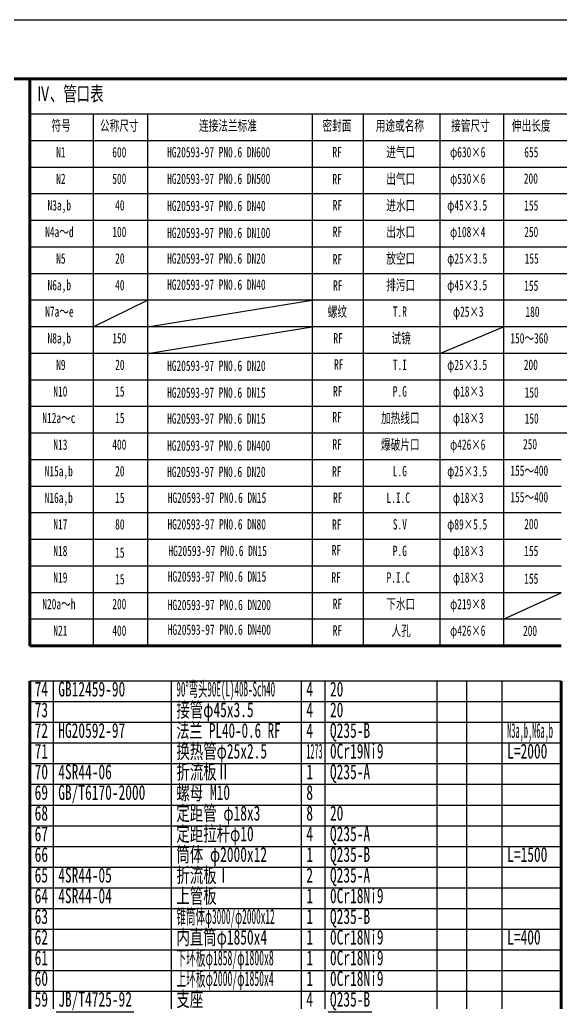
# Model space of a CAD drawing. Header units: millimetres. Extents: x -8410 to 8410, y -5940 to 5940.
# Drawn here: x 742 to 4410, y -721 to 5940 of the extents above; entities that cross this region are included whole.
import ezdxf

# ---------------------------------------------------------------- set-up
doc = ezdxf.new("R2010")
doc.units = ezdxf.units.MM
for name, color, linetype, lineweight in [('CAXA0', 7, 'Continuous', 70), ('CAXA3', 7, 'Continuous', 25), ('CAXA4', 3, 'Continuous', 25)]:
    doc.layers.add(name, color=color, linetype=linetype, lineweight=lineweight)
doc.styles.add('TextStyle12', font='', dxfattribs={"width": 0.46095})
doc.styles.add('TextStyle20', font='', dxfattribs={"width": 0.483172})
doc.styles.add('TextStyle21', font='', dxfattribs={"width": 0.36617})
doc.styles.add('TextStyle22', font='', dxfattribs={"width": 0.394941})
doc.styles.add('TextStyle3', font='', dxfattribs={"width": 0.449806})
doc.styles.add('TextStyle4', font='', dxfattribs={"width": 0.648229})
doc.styles.add('标准', font='', dxfattribs={"width": 0.667})
doc.styles.get('TextStyle12').set_extended_font_data('FangSong_GB2312')
doc.styles.get('TextStyle20').set_extended_font_data('FangSong_GB2312')
doc.styles.get('TextStyle21').set_extended_font_data('FangSong_GB2312')
doc.styles.get('TextStyle22').set_extended_font_data('FangSong_GB2312')
doc.styles.get('TextStyle3').set_extended_font_data('FangSong_GB2312')
doc.styles.get('TextStyle4').set_extended_font_data('FangSong_GB2312')
doc.styles.get('标准').set_extended_font_data('FangSong_GB2312')

# ---------------------------------------------------------------- blocks, each defined once
blk = doc.blocks.new('CAXBLOCK179', base_point=(8010, -5540))
at = {"layer": 'CAXA0', "linetype": 'Continuous', "lineweight": 25}
blk.add_line((-8410, 5940), (8410, 5940), dxfattribs=at)
at = {"layer": 'CAXA0', "linetype": 'Continuous', "lineweight": 70}
blk.add_line((8010, 5540), (-8010, 5540), dxfattribs=at)
blk = doc.blocks.new('CAXBLOCK286', base_point=(810, -780))
at = {"layer": 'CAXA3', "color": 0, "linetype": 'Continuous', "lineweight": 25}
for p, q in [((4410, -640), (810, -640)), ((970, -780), (970, -640)), ((1770, -780), (1770, -640)), ((2650, -780), (2650, -640)), ((2810, -780), (2810, -640)), ((3570, -780), (3570, -640)), ((3770, -780), (3770, -640)), ((4010, -780), (4010, -640)), ((4410, -780), (810, -780))]:
    blk.add_line(p, q, dxfattribs=at)
at = {"layer": 'CAXA3', "color": 0, "linetype": 'Continuous', "lineweight": 70}
for p, q in [((810, -780), (810, -640)), ((4410, -780), (4410, -640))]:
    blk.add_line(p, q, dxfattribs=at)
at = {"layer": 'CAXA3', "color": 0, "linetype": 'Continuous', "lineweight": 25, "char_height": 100, "attachment_point": 1, "style": '标准'}
for s, insert in [('\\fFangSong_GB2312|b0|i0|p34;59', (843.2, -643)), ('\\fFangSong_GB2312|b0|i0|p34;JB/T4725-92', (1003.2, -643)), ('\\fFangSong_GB2312|b0|i0|p34;支座', (1803.2, -643)), ('\\fFangSong_GB2312|b0|i0|p34;4', (2683.2, -643)), ('\\fFangSong_GB2312|b0|i0|p34;Q235-B', (2843.2, -643))]:
    blk.add_mtext(s, dxfattribs=dict(at, insert=insert))
blk = doc.blocks.new('CAXBLOCK287', base_point=(810, -640))
at = {"layer": 'CAXA3', "color": 0, "linetype": 'Continuous', "lineweight": 25}
for p, q in [((4410, -500), (810, -500)), ((970, -640), (970, -500)), ((1770, -640), (1770, -500)), ((2650, -640), (2650, -500)), ((2810, -640), (2810, -500)), ((3570, -640), (3570, -500)), ((3770, -640), (3770, -500)), ((4010, -640), (4010, -500)), ((4410, -640), (810, -640))]:
    blk.add_line(p, q, dxfattribs=at)
at = {"layer": 'CAXA3', "color": 0, "linetype": 'Continuous', "lineweight": 70}
for p, q in [((810, -640), (810, -500)), ((4410, -640), (4410, -500))]:
    blk.add_line(p, q, dxfattribs=at)
at = {"layer": 'CAXA3', "color": 0, "linetype": 'Continuous', "lineweight": 25, "char_height": 100, "attachment_point": 1}
for s, insert, style in [('\\fFangSong_GB2312|b0|i0|p34;60', (843.2, -503), '标准'), ('\\fFangSong_GB2312|b0|i0|p34;上环板φ2000/φ1850x4', (1803.2, -503), 'TextStyle20'), ('\\fFangSong_GB2312|b0|i0|p34;1', (2683.2, -503), '标准'), ('\\fFangSong_GB2312|b0|i0|p34;0Cr18Ni9', (2843.2, -503), '标准')]:
    blk.add_mtext(s, dxfattribs=dict(at, insert=insert, style=style))
blk = doc.blocks.new('CAXBLOCK288', base_point=(810, -500))
at = {"layer": 'CAXA3', "color": 0, "linetype": 'Continuous', "lineweight": 25}
for p, q in [((4410, -360), (810, -360)), ((970, -500), (970, -360)), ((1770, -500), (1770, -360)), ((2650, -500), (2650, -360)), ((2810, -500), (2810, -360)), ((3570, -500), (3570, -360)), ((3770, -500), (3770, -360)), ((4010, -500), (4010, -360)), ((4410, -500), (810, -500))]:
    blk.add_line(p, q, dxfattribs=at)
at = {"layer": 'CAXA3', "color": 0, "linetype": 'Continuous', "lineweight": 70}
for p, q in [((810, -500), (810, -360)), ((4410, -500), (4410, -360))]:
    blk.add_line(p, q, dxfattribs=at)
at = {"layer": 'CAXA3', "color": 0, "linetype": 'Continuous', "lineweight": 25, "char_height": 100, "attachment_point": 1}
for s, insert, style in [('\\fFangSong_GB2312|b0|i0|p34;61', (843.2, -363), '标准'), ('\\fFangSong_GB2312|b0|i0|p34;下环板φ1858/φ1800x8', (1803.2, -363), 'TextStyle20'), ('\\fFangSong_GB2312|b0|i0|p34;1', (2683.2, -363), '标准'), ('\\fFangSong_GB2312|b0|i0|p34;0Cr18Ni9', (2843.2, -363), '标准')]:
    blk.add_mtext(s, dxfattribs=dict(at, insert=insert, style=style))
blk = doc.blocks.new('CAXBLOCK289', base_point=(810, -360))
at = {"layer": 'CAXA3', "color": 0, "linetype": 'Continuous', "lineweight": 25}
for p, q in [((4410, -220), (810, -220)), ((970, -360), (970, -220)), ((1770, -360), (1770, -220)), ((2650, -360), (2650, -220)), ((2810, -360), (2810, -220)), ((3570, -360), (3570, -220)), ((3770, -360), (3770, -220)), ((4010, -360), (4010, -220)), ((4410, -360), (810, -360))]:
    blk.add_line(p, q, dxfattribs=at)
at = {"layer": 'CAXA3', "color": 0, "linetype": 'Continuous', "lineweight": 70}
for p, q in [((810, -360), (810, -220)), ((4410, -360), (4410, -220))]:
    blk.add_line(p, q, dxfattribs=at)
at = {"layer": 'CAXA3', "color": 0, "linetype": 'Continuous', "lineweight": 25, "char_height": 100, "attachment_point": 1, "style": '标准'}
for s, insert in [('\\fFangSong_GB2312|b0|i0|p34;62', (843.2, -223)), ('\\fFangSong_GB2312|b0|i0|p34;内直筒φ1850x4', (1803.2, -223)), ('\\fFangSong_GB2312|b0|i0|p34;1', (2683.2, -223)), ('\\fFangSong_GB2312|b0|i0|p34;0Cr18Ni9', (2843.2, -223)), ('\\fFangSong_GB2312|b0|i0|p34;L=400', (4043.2, -223))]:
    blk.add_mtext(s, dxfattribs=dict(at, insert=insert))
blk = doc.blocks.new('CAXBLOCK290', base_point=(810, -220))
at = {"layer": 'CAXA3', "color": 0, "linetype": 'Continuous', "lineweight": 25}
for p, q in [((4410, -80), (810, -80)), ((970, -220), (970, -80)), ((1770, -220), (1770, -80)), ((2650, -220), (2650, -80)), ((2810, -220), (2810, -80)), ((3570, -220), (3570, -80)), ((3770, -220), (3770, -80)), ((4010, -220), (4010, -80)), ((4410, -220), (810, -220))]:
    blk.add_line(p, q, dxfattribs=at)
at = {"layer": 'CAXA3', "color": 0, "linetype": 'Continuous', "lineweight": 70}
for p, q in [((810, -220), (810, -80)), ((4410, -220), (4410, -80))]:
    blk.add_line(p, q, dxfattribs=at)
at = {"layer": 'CAXA3', "color": 0, "linetype": 'Continuous', "lineweight": 25, "char_height": 100, "attachment_point": 1}
for s, insert, style in [('\\fFangSong_GB2312|b0|i0|p34;63', (843.2, -83), '标准'), ('\\fFangSong_GB2312|b0|i0|p34;锥筒体φ3000/φ2000x12', (1803.2, -83), 'TextStyle12'), ('\\fFangSong_GB2312|b0|i0|p34;1', (2683.2, -83), '标准'), ('\\fFangSong_GB2312|b0|i0|p34;Q235-B', (2843.2, -83), '标准')]:
    blk.add_mtext(s, dxfattribs=dict(at, insert=insert, style=style))
blk = doc.blocks.new('CAXBLOCK291', base_point=(810, -80))
at = {"layer": 'CAXA3', "color": 0, "linetype": 'Continuous', "lineweight": 25}
for p, q in [((4410, 60), (810, 60)), ((970, -80), (970, 60)), ((1770, -80), (1770, 60)), ((2650, -80), (2650, 60)), ((2810, -80), (2810, 60)), ((3570, -80), (3570, 60)), ((3770, -80), (3770, 60)), ((4010, -80), (4010, 60)), ((4410, -80), (810, -80))]:
    blk.add_line(p, q, dxfattribs=at)
at = {"layer": 'CAXA3', "color": 0, "linetype": 'Continuous', "lineweight": 70}
for p, q in [((810, -80), (810, 60)), ((4410, -80), (4410, 60))]:
    blk.add_line(p, q, dxfattribs=at)
at = {"layer": 'CAXA3', "color": 0, "linetype": 'Continuous', "lineweight": 25, "char_height": 100, "attachment_point": 1, "style": '标准'}
for s, insert in [('\\fFangSong_GB2312|b0|i0|p34;上管板', (1803.2, 57)), ('\\fFangSong_GB2312|b0|i0|p34;64', (843.2, 57)), ('\\fFangSong_GB2312|b0|i0|p34;4SR44-04', (1003.2, 57)), ('\\fFangSong_GB2312|b0|i0|p34;1', (2683.2, 57)), ('\\fFangSong_GB2312|b0|i0|p34;0Cr18Ni9', (2843.2, 57))]:
    blk.add_mtext(s, dxfattribs=dict(at, insert=insert))
blk = doc.blocks.new('CAXBLOCK292', base_point=(810, 60))
at = {"layer": 'CAXA3', "color": 0, "linetype": 'Continuous', "lineweight": 25}
for p, q in [((4410, 200), (810, 200)), ((970, 60), (970, 200)), ((1770, 60), (1770, 200)), ((2650, 60), (2650, 200)), ((2810, 60), (2810, 200)), ((3570, 60), (3570, 200)), ((3770, 60), (3770, 200)), ((4010, 60), (4010, 200)), ((4410, 60), (810, 60))]:
    blk.add_line(p, q, dxfattribs=at)
at = {"layer": 'CAXA3', "color": 0, "linetype": 'Continuous', "lineweight": 70}
for p, q in [((810, 60), (810, 200)), ((4410, 60), (4410, 200))]:
    blk.add_line(p, q, dxfattribs=at)
at = {"layer": 'CAXA3', "color": 0, "linetype": 'Continuous', "lineweight": 25, "char_height": 100, "attachment_point": 1, "style": '标准'}
for s, insert in [('\\fFangSong_GB2312|b0|i0|p34;折流板Ⅰ', (1803.2, 197)), ('\\fFangSong_GB2312|b0|i0|p34;65', (843.2, 197)), ('\\fFangSong_GB2312|b0|i0|p34;4SR44-05', (1003.2, 197)), ('\\fFangSong_GB2312|b0|i0|p34;2', (2683.2, 197)), ('\\fFangSong_GB2312|b0|i0|p34;Q235-A', (2843.2, 197))]:
    blk.add_mtext(s, dxfattribs=dict(at, insert=insert))
blk = doc.blocks.new('CAXBLOCK293', base_point=(810, 200))
at = {"layer": 'CAXA3', "color": 0, "linetype": 'Continuous', "lineweight": 25}
for p, q in [((4410, 340), (810, 340)), ((970, 200), (970, 340)), ((1770, 200), (1770, 340)), ((2650, 200), (2650, 340)), ((2810, 200), (2810, 340)), ((3570, 200), (3570, 340)), ((3770, 200), (3770, 340)), ((4010, 200), (4010, 340)), ((4410, 200), (810, 200))]:
    blk.add_line(p, q, dxfattribs=at)
at = {"layer": 'CAXA3', "color": 0, "linetype": 'Continuous', "lineweight": 70}
for p, q in [((810, 200), (810, 340)), ((4410, 200), (4410, 340))]:
    blk.add_line(p, q, dxfattribs=at)
at = {"layer": 'CAXA3', "color": 0, "linetype": 'Continuous', "lineweight": 25, "char_height": 100, "attachment_point": 1, "style": '标准'}
for s, insert in [('\\fFangSong_GB2312|b0|i0|p34;66', (843.2, 337)), ('\\fFangSong_GB2312|b0|i0|p34;筒体 φ2000x12', (1803.2, 337)), ('\\fFangSong_GB2312|b0|i0|p34;1', (2683.2, 337)), ('\\fFangSong_GB2312|b0|i0|p34;Q235-B', (2843.2, 337)), ('\\fFangSong_GB2312|b0|i0|p34;L=1500', (4043.2, 337))]:
    blk.add_mtext(s, dxfattribs=dict(at, insert=insert))
blk = doc.blocks.new('CAXBLOCK294', base_point=(810, 340))
at = {"layer": 'CAXA3', "color": 0, "linetype": 'Continuous', "lineweight": 25}
for p, q in [((4410, 480), (810, 480)), ((970, 340), (970, 480)), ((1770, 340), (1770, 480)), ((2650, 340), (2650, 480)), ((2810, 340), (2810, 480)), ((3570, 340), (3570, 480)), ((3770, 340), (3770, 480)), ((4010, 340), (4010, 480)), ((4410, 340), (810, 340))]:
    blk.add_line(p, q, dxfattribs=at)
at = {"layer": 'CAXA3', "color": 0, "linetype": 'Continuous', "lineweight": 70}
for p, q in [((810, 340), (810, 480)), ((4410, 340), (4410, 480))]:
    blk.add_line(p, q, dxfattribs=at)
at = {"layer": 'CAXA3', "color": 0, "linetype": 'Continuous', "lineweight": 25, "char_height": 100, "attachment_point": 1, "style": '标准'}
for s, insert in [('\\fFangSong_GB2312|b0|i0|p34;67', (843.2, 477)), ('\\fFangSong_GB2312|b0|i0|p34;定距拉杆φ10', (1803.2, 477)), ('\\fFangSong_GB2312|b0|i0|p34;4', (2683.2, 477)), ('\\fFangSong_GB2312|b0|i0|p34;Q235-A', (2843.2, 477))]:
    blk.add_mtext(s, dxfattribs=dict(at, insert=insert))
blk = doc.blocks.new('CAXBLOCK295', base_point=(810, 480))
at = {"layer": 'CAXA3', "color": 0, "linetype": 'Continuous', "lineweight": 25}
for p, q in [((4410, 620), (810, 620)), ((970, 480), (970, 620)), ((1770, 480), (1770, 620)), ((2650, 480), (2650, 620)), ((2810, 480), (2810, 620)), ((3570, 480), (3570, 620)), ((3770, 480), (3770, 620)), ((4010, 480), (4010, 620)), ((4410, 480), (810, 480))]:
    blk.add_line(p, q, dxfattribs=at)
at = {"layer": 'CAXA3', "color": 0, "linetype": 'Continuous', "lineweight": 70}
for p, q in [((810, 480), (810, 620)), ((4410, 480), (4410, 620))]:
    blk.add_line(p, q, dxfattribs=at)
at = {"layer": 'CAXA3', "color": 0, "linetype": 'Continuous', "lineweight": 25, "char_height": 100, "attachment_point": 1, "style": '标准'}
for s, insert in [('\\fFangSong_GB2312|b0|i0|p34;68', (843.2, 617)), ('\\fFangSong_GB2312|b0|i0|p34;定距管 φ18x3', (1803.2, 617)), ('\\fFangSong_GB2312|b0|i0|p34;8', (2683.2, 617)), ('\\fFangSong_GB2312|b0|i0|p34;20', (2843.2, 617))]:
    blk.add_mtext(s, dxfattribs=dict(at, insert=insert))
blk = doc.blocks.new('CAXBLOCK296', base_point=(810, 620))
at = {"layer": 'CAXA3', "color": 0, "linetype": 'Continuous', "lineweight": 25}
for p, q in [((4410, 760), (810, 760)), ((970, 620), (970, 760)), ((1770, 620), (1770, 760)), ((2650, 620), (2650, 760)), ((2810, 620), (2810, 760)), ((3570, 620), (3570, 760)), ((3770, 620), (3770, 760)), ((4010, 620), (4010, 760)), ((4410, 620), (810, 620))]:
    blk.add_line(p, q, dxfattribs=at)
at = {"layer": 'CAXA3', "color": 0, "linetype": 'Continuous', "lineweight": 70}
for p, q in [((810, 620), (810, 760)), ((4410, 620), (4410, 760))]:
    blk.add_line(p, q, dxfattribs=at)
at = {"layer": 'CAXA3', "color": 0, "linetype": 'Continuous', "lineweight": 25, "char_height": 100, "attachment_point": 1, "style": '标准'}
for s, insert in [('\\fFangSong_GB2312|b0|i0|p34;69', (843.2, 757)), ('\\fFangSong_GB2312|b0|i0|p34;GB/T6170-2000', (1003.2, 757)), ('\\fFangSong_GB2312|b0|i0|p34;螺母 M10', (1803.2, 757)), ('\\fFangSong_GB2312|b0|i0|p34;8', (2683.2, 757))]:
    blk.add_mtext(s, dxfattribs=dict(at, insert=insert))
blk = doc.blocks.new('CAXBLOCK297', base_point=(810, 760))
at = {"layer": 'CAXA3', "color": 0, "linetype": 'Continuous', "lineweight": 25}
for p, q in [((4410, 900), (810, 900)), ((970, 760), (970, 900)), ((1770, 760), (1770, 900)), ((2650, 760), (2650, 900)), ((2810, 760), (2810, 900)), ((3570, 760), (3570, 900)), ((3770, 760), (3770, 900)), ((4010, 760), (4010, 900)), ((4410, 760), (810, 760))]:
    blk.add_line(p, q, dxfattribs=at)
at = {"layer": 'CAXA3', "color": 0, "linetype": 'Continuous', "lineweight": 70}
for p, q in [((810, 760), (810, 900)), ((4410, 760), (4410, 900))]:
    blk.add_line(p, q, dxfattribs=at)
at = {"layer": 'CAXA3', "color": 0, "linetype": 'Continuous', "lineweight": 25, "char_height": 100, "attachment_point": 1, "style": '标准'}
for s, insert in [('\\fFangSong_GB2312|b0|i0|p34;70', (843.2, 897)), ('\\fFangSong_GB2312|b0|i0|p34;4SR44-06', (1003.2, 897)), ('\\fFangSong_GB2312|b0|i0|p34;折流板Ⅱ', (1803.2, 897)), ('\\fFangSong_GB2312|b0|i0|p34;1', (2683.2, 897)), ('\\fFangSong_GB2312|b0|i0|p34;Q235-A', (2843.2, 897))]:
    blk.add_mtext(s, dxfattribs=dict(at, insert=insert))
blk = doc.blocks.new('CAXBLOCK298', base_point=(810, 900))
at = {"layer": 'CAXA3', "color": 0, "linetype": 'Continuous', "lineweight": 25}
for p, q in [((4410, 1040), (810, 1040)), ((970, 900), (970, 1040)), ((1770, 900), (1770, 1040)), ((2650, 900), (2650, 1040)), ((2810, 900), (2810, 1040)), ((3570, 900), (3570, 1040)), ((3770, 900), (3770, 1040)), ((4010, 900), (4010, 1040)), ((4410, 900), (810, 900))]:
    blk.add_line(p, q, dxfattribs=at)
at = {"layer": 'CAXA3', "color": 0, "linetype": 'Continuous', "lineweight": 70}
for p, q in [((810, 900), (810, 1040)), ((4410, 900), (4410, 1040))]:
    blk.add_line(p, q, dxfattribs=at)
at = {"layer": 'CAXA3', "color": 0, "linetype": 'Continuous', "lineweight": 25, "char_height": 100, "attachment_point": 1}
for s, insert, style in [('\\fFangSong_GB2312|b0|i0|p34;71', (843.2, 1037), '标准'), ('\\fFangSong_GB2312|b0|i0|p34;换热管φ25x2.5', (1803.2, 1037), '标准'), ('\\fFangSong_GB2312|b0|i0|p34;1273', (2683.2, 1037), 'TextStyle21'), ('\\fFangSong_GB2312|b0|i0|p34;0Cr19Ni9', (2843.2, 1037), '标准'), ('\\fFangSong_GB2312|b0|i0|p34;L=2000', (4043.2, 1037), '标准')]:
    blk.add_mtext(s, dxfattribs=dict(at, insert=insert, style=style))
blk = doc.blocks.new('CAXBLOCK299', base_point=(810, 1040))
at = {"layer": 'CAXA3', "color": 0, "linetype": 'Continuous', "lineweight": 25}
for p, q in [((4410, 1180), (810, 1180)), ((970, 1040), (970, 1180)), ((1770, 1040), (1770, 1180)), ((2650, 1040), (2650, 1180)), ((2810, 1040), (2810, 1180)), ((3570, 1040), (3570, 1180)), ((3770, 1040), (3770, 1180)), ((4010, 1040), (4010, 1180)), ((4410, 1040), (810, 1040))]:
    blk.add_line(p, q, dxfattribs=at)
at = {"layer": 'CAXA3', "color": 0, "linetype": 'Continuous', "lineweight": 70}
for p, q in [((810, 1040), (810, 1180)), ((4410, 1040), (4410, 1180))]:
    blk.add_line(p, q, dxfattribs=at)
at = {"layer": 'CAXA3', "color": 0, "linetype": 'Continuous', "lineweight": 25, "char_height": 100, "attachment_point": 1}
for s, insert, style in [('\\fFangSong_GB2312|b0|i0|p34;72', (843.2, 1177), '标准'), ('\\fFangSong_GB2312|b0|i0|p34;HG20592-97', (1003.2, 1177), '标准'), ('\\fFangSong_GB2312|b0|i0|p34;法兰 PL40-0.6 RF', (1803.2, 1177), 'TextStyle4'), ('\\fFangSong_GB2312|b0|i0|p34;4', (2683.2, 1177), '标准'), ('\\fFangSong_GB2312|b0|i0|p34;Q235-B', (2843.2, 1177), '标准'), ('\\fFangSong_GB2312|b0|i0|p34;N3a,b,N6a,b', (4043.2, 1177), 'TextStyle22')]:
    blk.add_mtext(s, dxfattribs=dict(at, insert=insert, style=style))
blk = doc.blocks.new('CAXBLOCK300', base_point=(810, 1180))
at = {"layer": 'CAXA3', "color": 0, "linetype": 'Continuous', "lineweight": 25}
for p, q in [((4410, 1320), (810, 1320)), ((970, 1180), (970, 1320)), ((1770, 1180), (1770, 1320)), ((2650, 1180), (2650, 1320)), ((2810, 1180), (2810, 1320)), ((3570, 1180), (3570, 1320)), ((3770, 1180), (3770, 1320)), ((4010, 1180), (4010, 1320)), ((4410, 1180), (810, 1180))]:
    blk.add_line(p, q, dxfattribs=at)
at = {"layer": 'CAXA3', "color": 0, "linetype": 'Continuous', "lineweight": 70}
for p, q in [((810, 1180), (810, 1320)), ((4410, 1180), (4410, 1320))]:
    blk.add_line(p, q, dxfattribs=at)
at = {"layer": 'CAXA3', "color": 0, "linetype": 'Continuous', "lineweight": 25, "char_height": 100, "attachment_point": 1, "style": '标准'}
for s, insert in [('\\fFangSong_GB2312|b0|i0|p34;73', (843.2, 1317)), ('\\fFangSong_GB2312|b0|i0|p34;接管φ45x3.5', (1803.2, 1317)), ('\\fFangSong_GB2312|b0|i0|p34;4', (2683.2, 1317)), ('\\fFangSong_GB2312|b0|i0|p34;20', (2843.2, 1317))]:
    blk.add_mtext(s, dxfattribs=dict(at, insert=insert))
blk = doc.blocks.new('CAXBLOCK301', base_point=(810, 1320))
at = {"layer": 'CAXA3', "color": 0, "linetype": 'Continuous', "lineweight": 25}
for p, q in [((4410, 1460), (810, 1460)), ((970, 1320), (970, 1460)), ((1770, 1320), (1770, 1460)), ((2650, 1320), (2650, 1460)), ((2810, 1320), (2810, 1460)), ((3570, 1320), (3570, 1460)), ((3770, 1320), (3770, 1460)), ((4010, 1320), (4010, 1460)), ((4410, 1320), (810, 1320))]:
    blk.add_line(p, q, dxfattribs=at)
at = {"layer": 'CAXA3', "color": 0, "linetype": 'Continuous', "lineweight": 70}
for p, q in [((810, 1320), (810, 1460)), ((4410, 1320), (4410, 1460))]:
    blk.add_line(p, q, dxfattribs=at)
at = {"layer": 'CAXA3', "color": 0, "linetype": 'Continuous', "lineweight": 25, "char_height": 100, "attachment_point": 1}
for s, insert, style in [('\\fFangSong_GB2312|b0|i0|p34;90{%%D}弯头90E(L)40B-Sch40', (1803.2, 1457), 'TextStyle3'), ('\\fFangSong_GB2312|b0|i0|p34;74', (843.2, 1457), '标准'), ('\\fFangSong_GB2312|b0|i0|p34;GB12459-90', (1003.2, 1457), '标准'), ('\\fFangSong_GB2312|b0|i0|p34;4', (2683.2, 1457), '标准'), ('\\fFangSong_GB2312|b0|i0|p34;20', (2843.2, 1457), '标准')]:
    blk.add_mtext(s, dxfattribs=dict(at, insert=insert, style=style))
blk = doc.blocks.new('CAXBLOCK216', base_point=(0, 0))
at = {"layer": 'CAXA3'}
for name, p in [('CAXBLOCK301', (810, 1320)), ('CAXBLOCK300', (810, 1180)), ('CAXBLOCK299', (810, 1040)), ('CAXBLOCK298', (810, 900)), ('CAXBLOCK297', (810, 760)), ('CAXBLOCK296', (810, 620)), ('CAXBLOCK295', (810, 480)), ('CAXBLOCK294', (810, 340)), ('CAXBLOCK293', (810, 200)), ('CAXBLOCK292', (810, 60)), ('CAXBLOCK291', (810, -80)), ('CAXBLOCK290', (810, -220)), ('CAXBLOCK289', (810, -360)), ('CAXBLOCK288', (810, -500)), ('CAXBLOCK287', (810, -640)), ('CAXBLOCK286', (810, -780))]:
    blk.add_blockref(name, p, dxfattribs=at)

msp = doc.modelspace()

# ---------------------------------------------------------------- linework, layer by layer
at = {"layer": 'CAXA0'}
for p, q in [((8010, 5540), (810, 5540)), ((810, 5540), (810, 1700)), ((4410, 1700), (810, 1700))]:
    msp.add_line(p, q, dxfattribs=at)
at = {"layer": 'CAXA3'}
for p, q in [((8010, 5300), (810, 5300)), ((1239.6, 5300), (1239.6, 1700)), ((1608.49, 5300), (1608.49, 1700)), ((2723, 5300), (2723, 1700)), ((3068.35, 5300), (3068.35, 1700)), ((3586.36, 5300), (3586.36, 1700)), ((4018.04, 5300), (4018.04, 1700)), ((8010, 5120), (810, 5120)), ((8010, 4940), (810, 4940)), ((8010, 4760), (810, 4760)), ((8010, 4580), (810, 4580)), ((6210, 4400), (810, 4400)), ((6210, 4220), (810, 4220)), ((6210, 4040), (810, 4040)), ((1239.6, 3860), (1608.49, 4040)), ((1608.49, 3860), (2723, 4040)), ((6210, 3860), (810, 3860)), ((1608.49, 3680), (2723, 3860)), ((3586.36, 3680), (4018.04, 3860)), ((8010, 3680), (810, 3680)), ((8010, 3500), (810, 3500)), ((8010, 3320), (810, 3320)), ((8010, 3140), (810, 3140)), ((4410, 2960), (810, 2960)), ((4410, 2780), (810, 2780)), ((4410, 2600), (810, 2600)), ((4410, 2420), (810, 2420)), ((4410, 2240), (810, 2240)), ((4410, 2060), (810, 2060)), ((4018.04, 1880), (4410, 2060)), ((4410, 1880), (810, 1880))]:
    msp.add_line(p, q, dxfattribs=at)

# ---------------------------------------------------------------- block references
at = {"layer": 'CAXA0'}
msp.add_blockref('CAXBLOCK179', (8010, -5540), dxfattribs=at)
at = {"layer": 'CAXA3'}
msp.add_blockref('CAXBLOCK216', (0, 0), dxfattribs=at)

# ---------------------------------------------------------------- texts
at = {"layer": 'CAXA4', "linetype": 'Continuous', "lineweight": 25, "attachment_point": 1, "style": '标准'}
for s, insert, char_height in [('\\fFangSong_GB2312|b0|i0|p34; Ⅳ、管口表', (810, 5488.5), 100), ('\\fFangSong_GB2312|b0|i0|p34;符号', (957.33, 5257.95), 70), ('\\fFangSong_GB2312|b0|i0|p34;公称尺寸', (1285.61, 5257.95), 70), ('\\fFangSong_GB2312|b0|i0|p34;连接法兰标准', (1956.35, 5257.95), 70), ('\\fFangSong_GB2312|b0|i0|p34;密封面', (2792.73, 5257.95), 70), ('\\fFangSong_GB2312|b0|i0|p34;用途或名称', (3153.44, 5257.95), 70), ('\\fFangSong_GB2312|b0|i0|p34;接管尺寸', (3663.77, 5257.95), 70), ('\\fFangSong_GB2312|b0|i0|p34;伸出长度', (4075.59, 5257.95), 70), ('\\fFangSong_GB2312|b0|i0|p34;N1', (989.32, 5077.95), 70), ('\\fFangSong_GB2312|b0|i0|p34;600', (1369.07, 5077.95), 70), ('\\fFangSong_GB2312|b0|i0|p34;HG20593-97 PN0.6 DN600', (1740.44, 5077.95), 70), ('\\fFangSong_GB2312|b0|i0|p34;RF', (2860.19, 5077.95), 70), ('\\fFangSong_GB2312|b0|i0|p34;进气口', (3224.41, 5077.95), 70), ('\\fFangSong_GB2312|b0|i0|p34;φ630×6', (3656.77, 5077.95), 70), ('\\fFangSong_GB2312|b0|i0|p34;655', (4159.05, 5077.95), 70), ('\\fFangSong_GB2312|b0|i0|p34;N2', (989.32, 4897.95), 70), ('\\fFangSong_GB2312|b0|i0|p34;500', (1369.07, 4897.95), 70), ('\\fFangSong_GB2312|b0|i0|p34;HG20593-97 PN0.6 DN500', (1740.44, 4897.95), 70), ('\\fFangSong_GB2312|b0|i0|p34;RF', (2859.81, 4896.12), 70), ('\\fFangSong_GB2312|b0|i0|p34;出气口', (3224.41, 4897.95), 70), ('\\fFangSong_GB2312|b0|i0|p34;φ530×6', (3656.77, 4897.95), 70), ('\\fFangSong_GB2312|b0|i0|p34;200', (4155.97, 4899.58), 70), ('\\fFangSong_GB2312|b0|i0|p34;N3a,b', (930.84, 4717.95), 70), ('\\fFangSong_GB2312|b0|i0|p34;40', (1388.56, 4717.95), 70), ('\\fFangSong_GB2312|b0|i0|p34;HG20593-97 PN0.6 DN40 ', (1740.44, 4714.62), 70), ('\\fFangSong_GB2312|b0|i0|p34;RF', (2862.02, 4718.66), 70), ('\\fFangSong_GB2312|b0|i0|p34;进水口', (3224.41, 4717.95), 70), ('\\fFangSong_GB2312|b0|i0|p34;φ45×3.5', (3637.28, 4717.95), 70), ('\\fFangSong_GB2312|b0|i0|p34;155', (4158.72, 4717.48), 70), ('\\fFangSong_GB2312|b0|i0|p34;N4a～d', (914.85, 4537.95), 70), ('\\fFangSong_GB2312|b0|i0|p34;100', (1369.07, 4537.95), 70), ('\\fFangSong_GB2312|b0|i0|p34;HG20593-97 PN0.6 DN100', (1740.44, 4531.78), 70), ('\\fFangSong_GB2312|b0|i0|p34;RF', (2862.02, 4538.98), 70), ('\\fFangSong_GB2312|b0|i0|p34;出水口', (3224.41, 4537.95), 70), ('\\fFangSong_GB2312|b0|i0|p34;φ108×4', (3656.77, 4537.95), 70), ('\\fFangSong_GB2312|b0|i0|p34;250', (4158.72, 4538.15), 70), ('\\fFangSong_GB2312|b0|i0|p34;N5', (989.32, 4357.95), 70), ('\\fFangSong_GB2312|b0|i0|p34;20', (1388.56, 4357.95), 70), ('\\fFangSong_GB2312|b0|i0|p34;HG20593-97 PN0.6 DN20 ', (1740.44, 4357.95), 70), ('\\fFangSong_GB2312|b0|i0|p34;RF', (2862.02, 4352.64), 70), ('\\fFangSong_GB2312|b0|i0|p34;放空口', (3224.41, 4357.95), 70), ('\\fFangSong_GB2312|b0|i0|p34;φ25×3.5', (3637.28, 4357.95), 70), ('\\fFangSong_GB2312|b0|i0|p34;155', (4161.48, 4357.95), 70), ('\\fFangSong_GB2312|b0|i0|p34;N6a,b', (930.84, 4177.95), 70), ('\\fFangSong_GB2312|b0|i0|p34;40', (1388.56, 4177.95), 70), ('\\fFangSong_GB2312|b0|i0|p34;HG20593-97 PN0.6 DN40 ', (1740.44, 4180.75), 70), ('\\fFangSong_GB2312|b0|i0|p34;RF', (2864.24, 4175.18), 70), ('\\fFangSong_GB2312|b0|i0|p34;排污口', (3224.41, 4177.95), 70), ('\\fFangSong_GB2312|b0|i0|p34;φ45×3.5', (3637.28, 4177.95), 70), ('\\fFangSong_GB2312|b0|i0|p34;155', (4158.72, 4173.96), 70), ('\\fFangSong_GB2312|b0|i0|p34;N7a～e', (914.85, 3997.95), 70), ('\\fFangSong_GB2312|b0|i0|p34;螺纹', (2828.21, 3997.95), 70), ('\\fFangSong_GB2312|b0|i0|p34;T.R', (3268.88, 3997.95), 70), ('\\fFangSong_GB2312|b0|i0|p34;φ25×3', (3676.26, 3997.95), 70), ('\\fFangSong_GB2312|b0|i0|p34;180', (4166.99, 3997.39), 70), ('\\fFangSong_GB2312|b0|i0|p34;N8a,b', (930.84, 3817.95), 70), ('\\fFangSong_GB2312|b0|i0|p34;150', (1369.07, 3817.95), 70), ('\\fFangSong_GB2312|b0|i0|p34;RF', (2866.46, 3817.95), 70), ('\\fFangSong_GB2312|b0|i0|p34;试镜', (3259.89, 3817.95), 70), ('\\fFangSong_GB2312|b0|i0|p34;150～360', (4064.77, 3817.95), 70), ('\\fFangSong_GB2312|b0|i0|p34;N9', (989.32, 3637.95), 70), ('\\fFangSong_GB2312|b0|i0|p34;20', (1388.56, 3637.95), 70), ('\\fFangSong_GB2312|b0|i0|p34;HG20593-97 PN0.6 DN20 ', (1740.44, 3631.88), 70), ('\\fFangSong_GB2312|b0|i0|p34;RF', (2870.89, 3640.58), 70), ('\\fFangSong_GB2312|b0|i0|p34;T.I', (3268.88, 3637.95), 70), ('\\fFangSong_GB2312|b0|i0|p34;φ25×3.5', (3637.28, 3637.95), 70), ('\\fFangSong_GB2312|b0|i0|p34;200', (4155.97, 3638.72), 70), ('\\fFangSong_GB2312|b0|i0|p34;N10', (969.83, 3457.95), 70), ('\\fFangSong_GB2312|b0|i0|p34;15', (1388.56, 3457.95), 70), ('\\fFangSong_GB2312|b0|i0|p34;HG20593-97 PN0.6 DN15 ', (1740.44, 3449.42), 70), ('\\fFangSong_GB2312|b0|i0|p34;RF', (2864.24, 3458.68), 70), ('\\fFangSong_GB2312|b0|i0|p34;P.G', (3268.88, 3457.95), 70), ('\\fFangSong_GB2312|b0|i0|p34;φ18×3', (3676.26, 3457.95), 70), ('\\fFangSong_GB2312|b0|i0|p34;150', (4161.48, 3451.11), 70), ('\\fFangSong_GB2312|b0|i0|p34;N12a～c', (895.36, 3277.95), 70), ('\\fFangSong_GB2312|b0|i0|p34;15', (1388.56, 3277.95), 70), ('\\fFangSong_GB2312|b0|i0|p34;HG20593-97 PN0.6 DN15 ', (1740.44, 3273.91), 70), ('\\fFangSong_GB2312|b0|i0|p34;RF', (2859.81, 3283.44), 70), ('\\fFangSong_GB2312|b0|i0|p34;加热线口', (3188.92, 3277.95), 70), ('\\fFangSong_GB2312|b0|i0|p34;φ18×3', (3676.26, 3277.95), 70), ('\\fFangSong_GB2312|b0|i0|p34;150', (4161.48, 3274.53), 70), ('\\fFangSong_GB2312|b0|i0|p34;N13', (969.83, 3097.95), 70), ('\\fFangSong_GB2312|b0|i0|p34;400', (1369.07, 3097.95), 70), ('\\fFangSong_GB2312|b0|i0|p34;HG20593-97 PN0.6 DN400', (1740.44, 3091.08), 70), ('\\fFangSong_GB2312|b0|i0|p34;RF', (2859.81, 3099.32), 70), ('\\fFangSong_GB2312|b0|i0|p34;爆破片口', (3188.92, 3097.95), 70), ('\\fFangSong_GB2312|b0|i0|p34;φ426×6', (3656.77, 3097.95), 70), ('\\fFangSong_GB2312|b0|i0|p34;250', (4150.45, 3100.72), 70), ('\\fFangSong_GB2312|b0|i0|p34;N15a,b', (911.35, 2917.95), 70), ('\\fFangSong_GB2312|b0|i0|p34;20', (1388.56, 2917.95), 70), ('\\fFangSong_GB2312|b0|i0|p34;HG20593-97 PN0.6 DN20 ', (1740.44, 2913.56), 70), ('\\fFangSong_GB2312|b0|i0|p34;RF', (2857.59, 2915.21), 70), ('\\fFangSong_GB2312|b0|i0|p34;L.G', (3268.88, 2917.95), 70), ('\\fFangSong_GB2312|b0|i0|p34;φ25×3.5', (3637.28, 2917.95), 70), ('\\fFangSong_GB2312|b0|i0|p34;155～400', (4064.77, 2921.38), 70), ('\\fFangSong_GB2312|b0|i0|p34;N16a,b', (911.35, 2737.95), 70), ('\\fFangSong_GB2312|b0|i0|p34;15', (1388.56, 2737.95), 70), ('\\fFangSong_GB2312|b0|i0|p34;HG20593-97 PN0.6 DN15 ', (1744.87, 2738.12), 70), ('\\fFangSong_GB2312|b0|i0|p34;RF', (2864.24, 2737.75), 70), ('\\fFangSong_GB2312|b0|i0|p34;L.I.C', (3226.4, 2737.95), 70), ('\\fFangSong_GB2312|b0|i0|p34;φ18×3', (3676.26, 2737.95), 70), ('\\fFangSong_GB2312|b0|i0|p34;155～400', (4064.77, 2742.05), 70), ('\\fFangSong_GB2312|b0|i0|p34;N17', (969.83, 2557.95), 70), ('\\fFangSong_GB2312|b0|i0|p34;80', (1388.56, 2557.95), 70), ('\\fFangSong_GB2312|b0|i0|p34;HG20593-97 PN0.6 DN80 ', (1742.78, 2558.12), 70), ('\\fFangSong_GB2312|b0|i0|p34;RF', (2857.59, 2555.85), 70), ('\\fFangSong_GB2312|b0|i0|p34;S.V', (3268.88, 2557.95), 70), ('\\fFangSong_GB2312|b0|i0|p34;φ89×5.5', (3637.28, 2557.95), 70), ('\\fFangSong_GB2312|b0|i0|p34;200', (4158.72, 2559.96), 70), ('\\fFangSong_GB2312|b0|i0|p34;N18', (969.83, 2377.95), 70), ('\\fFangSong_GB2312|b0|i0|p34;15', (1388.56, 2367.07), 70), ('\\fFangSong_GB2312|b0|i0|p34;HG20593-97 PN0.6 DN15 ', (1749.05, 2378.11), 70), ('\\fFangSong_GB2312|b0|i0|p34;RF', (2855.37, 2382.82), 70), ('\\fFangSong_GB2312|b0|i0|p34;P.G', (3268.88, 2377.95), 70), ('\\fFangSong_GB2312|b0|i0|p34;φ18×3', (3676.26, 2377.95), 70), ('\\fFangSong_GB2312|b0|i0|p34;155', (4158.72, 2377.86), 70), ('\\fFangSong_GB2312|b0|i0|p34;HG20593-97 PN0.6 DN15 ', (1744.87, 2204.38), 70), ('\\fFangSong_GB2312|b0|i0|p34;RF', (2853.16, 2198.71), 70), ('\\fFangSong_GB2312|b0|i0|p34;P.I.C', (3226.4, 2197.95), 70), ('\\fFangSong_GB2312|b0|i0|p34;N19', (969.83, 2197.95), 70), ('\\fFangSong_GB2312|b0|i0|p34;15', (1388.56, 2186.89), 70), ('\\fFangSong_GB2312|b0|i0|p34;φ18×3', (3676.26, 2197.95), 70), ('\\fFangSong_GB2312|b0|i0|p34;155', (4158.72, 2190.25), 70), ('\\fFangSong_GB2312|b0|i0|p34;N20a～h', (895.36, 2017.95), 70), ('\\fFangSong_GB2312|b0|i0|p34;200', (1369.07, 2017.95), 70), ('\\fFangSong_GB2312|b0|i0|p34;HG20593-97 PN0.6 DN200', (1744.55, 2012.2), 70), ('\\fFangSong_GB2312|b0|i0|p34;RF', (2862.02, 2019.03), 70), ('\\fFangSong_GB2312|b0|i0|p34;下水口', (3224.41, 2017.95), 70), ('\\fFangSong_GB2312|b0|i0|p34;φ219×8', (3656.77, 2017.95), 70), ('\\fFangSong_GB2312|b0|i0|p34;N21', (969.83, 1837.95), 70), ('\\fFangSong_GB2312|b0|i0|p34;400', (1369.07, 1837.95), 70), ('\\fFangSong_GB2312|b0|i0|p34;HG20593-97 PN0.6 DN400', (1744.55, 1844.66), 70), ('\\fFangSong_GB2312|b0|i0|p34;RF', (2862.02, 1839.35), 70), ('\\fFangSong_GB2312|b0|i0|p34;人孔', (3259.89, 1837.95), 70), ('\\fFangSong_GB2312|b0|i0|p34;φ426×6', (3656.77, 1837.95), 70), ('\\fFangSong_GB2312|b0|i0|p34;200', (4150.45, 1837.1), 70)]:
    msp.add_mtext(s, dxfattribs=dict(at, insert=insert, char_height=char_height))

doc.saveas('drawing.dxf')
